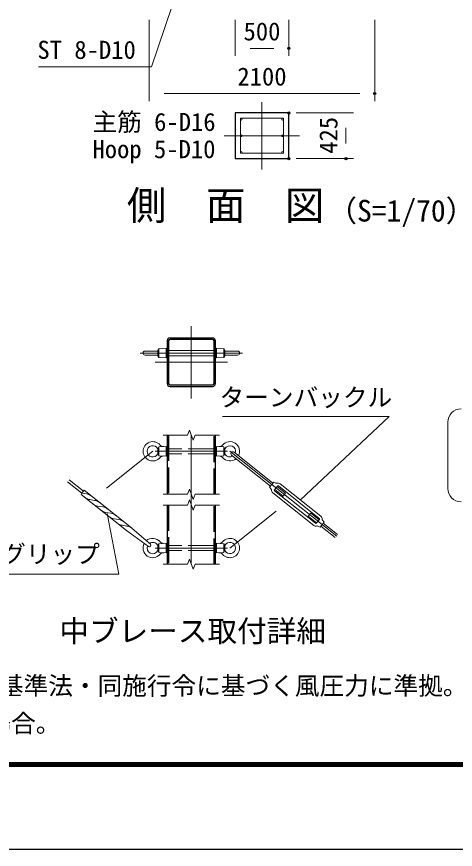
# Model space of a CAD drawing. Units: millimetres, scale not verified. Extents: x -14699 to 14701, y -10394 to 10396.
# Drawn here: x 3249 to 7332, y -10394 to -2645 of the extents above; entities that cross this region are included whole.
import ezdxf
from ezdxf.enums import TextEntityAlignment as Align

# ---------------------------------------------------------------- set-up
doc = ezdxf.new("R2010")
doc.units = ezdxf.units.MM
doc.header["$LTSCALE"] = 40
doc.header["$PDMODE"] = 32
doc.header["$PDSIZE"] = 20
doc.linetypes.add('DASHED', pattern=[7.5, 6, -1.5])
doc.linetypes.add('USER1', pattern=[50.8, 31.75, -6.35, 6.35, -6.35])
for name, color, linetype, lineweight in [('0-0_D-TTL-TXT', 7, 'Continuous', 13), ('0-1_D-STR1', 1, 'Continuous', 25), ('0-2_D-BMK', 2, 'USER1', 13), ('0-3_D-STR3', 3, 'Continuous', 13), ('0-5_D-STR-DIM', 7, 'Continuous', 13), ('0-8_D-STR-TXT', 7, 'Continuous', 13), ('0-B_D-STR4', 7, 'Continuous', 25), ('0-C_D-TTL', 7, 'Continuous', 25)]:
    doc.layers.add(name, color=color, linetype=linetype, lineweight=lineweight)
doc.layers.add('0-7_Defpoints', color=8, linetype='Continuous')
doc.styles.add('ＭＳ ゴシック', font='')
doc.styles.get('ＭＳ ゴシック').set_extended_font_data('MS Gothic')

msp = doc.modelspace()

# ---------------------------------------------------------------- linework, layer by layer
at = {"layer": '0-0_D-TTL-TXT', "color": 2}
msp.add_line((7261.39, -6419.29), (7261.39, -7036.03), dxfattribs=at)
for centre, start, end in [((7384.73, -6419.29), 90, 180), ((7384.73, -7036.03), 180, 270)]:
    msp.add_arc(centre, 123.35, start, end, dxfattribs=at)
at = {"layer": '0-1_D-STR1'}
for p, q in [((5072.69, -5636.63), (4676.69, -5636.63)), ((5072.69, -5650.13), (4676.69, -5650.13)), ((4649.69, -5663.63), (4649.69, -6059.63)), ((4663.19, -5663.63), (4663.19, -6059.63)), ((5086.19, -6059.63), (5086.19, -5663.63)), ((5099.69, -6059.63), (5099.69, -5663.63)), ((4676.69, -6073.13), (5072.69, -6073.13)), ((4676.69, -6086.63), (5072.69, -6086.63)), ((4649.69, -6540.29), (4649.69, -7090.29)), ((5099.69, -7090.29), (5099.69, -6540.29)), ((4649.69, -7190.29), (4649.69, -7740.29)), ((5099.69, -7740.29), (5099.69, -7190.29))]:
    msp.add_line(p, q, dxfattribs=at)
at = {"layer": '0-1_D-STR1', "linetype": 'DASHED'}
for p, q in [((4663.19, -6540.29), (4663.19, -7090.29)), ((5086.19, -7090.29), (5086.19, -6540.29)), ((4663.19, -7190.29), (4663.19, -7740.29)), ((5086.19, -7740.29), (5086.19, -7190.29))]:
    msp.add_line(p, q, dxfattribs=at)
at = {"layer": '0-1_D-STR1'}
for centre, radius, start, end in [((4676.69, -5663.63), 27, 90, 180), ((4676.69, -5663.63), 13.5, 90, 180), ((5072.69, -5663.63), 27, 0, 90), ((5072.69, -5663.63), 13.5, 0, 90), ((4676.69, -6059.63), 27, 180, 270), ((4676.69, -6059.63), 13.5, 180, 270), ((5072.69, -6059.63), 13.5, 270, 0), ((5072.69, -6059.63), 27, 270, 0)]:
    msp.add_arc(centre, radius, start, end, dxfattribs=at)
at = {"layer": '0-2_D-BMK'}
for p, q in [((5531.72, -3441.6), (5531.72, -4066.6)), ((5181.72, -3754.1), (5881.72, -3754.1)), ((4874.69, -6199.13), (4874.69, -5524.13)), ((4399.53, -5777.63), (5349.86, -5777.63)), ((5212.19, -5861.63), (4537.19, -5861.63)), ((4874.69, -7740.29), (4874.69, -6540.29)), ((4515.35, -6690.29), (4084.96, -7032.74)), ((4537.19, -6690.29), (5212.19, -6690.29)), ((5234.04, -6690.29), (6365.94, -7590.92)), ((5234.04, -7590.29), (5664.55, -7248)), ((4537.19, -7590.29), (5212.19, -7590.29))]:
    msp.add_line(p, q, dxfattribs=at)
at = {"layer": '0-3_D-STR3'}
for p, q in [((4641.35, -5731.25), (4641.35, -5821.25)), ((5108.04, -5731.25), (5108.04, -5821.25)), ((4562.04, -5757.5), (4444.1, -5757.5)), ((4562.04, -5795), (4444.1, -5795)), ((4562.04, -5752.25), (4562.04, -5800.25)), ((4572.35, -5816.75), (4562.04, -5800.25)), ((4572.35, -5735.75), (4572.35, -5816.75)), ((4649.69, -5752.25), (4641.35, -5752.25)), ((4649.69, -5800.25), (4641.35, -5800.25)), ((4663.19, -5752.25), (5086.19, -5752.25)), ((4663.19, -5800.25), (5086.19, -5800.25)), ((5099.69, -5752.25), (5108.04, -5752.25)), ((5099.69, -5800.25), (5108.04, -5800.25)), ((5177.04, -5735.75), (5177.04, -5816.75)), ((5177.04, -5816.75), (5187.35, -5800.25)), ((5187.35, -5752.25), (5187.35, -5800.25)), ((5187.35, -5757.5), (5305.29, -5757.5)), ((5187.35, -5795), (5305.29, -5795)), ((4641.35, -5821.25), (4572.35, -5816.75)), ((5108.04, -5821.25), (5177.04, -5816.75)), ((4572.35, -6649.79), (4562.04, -6666.29)), ((4641.35, -6645.29), (4572.35, -6649.79)), ((4572.35, -6730.79), (4572.35, -6649.79)), ((4641.35, -6645.29), (4641.35, -6735.29)), ((5108.04, -6645.29), (5108.04, -6735.29)), ((5177.04, -6649.79), (5177.04, -6730.79)), ((4562.04, -6666.29), (4562.04, -6714.29)), ((4572.35, -6730.79), (4562.04, -6714.29)), ((4641.35, -6735.29), (4572.35, -6730.79)), ((4641.35, -6666.29), (4649.69, -6666.29)), ((4641.35, -6714.29), (4649.69, -6714.29)), ((5099.69, -6666.29), (5108.04, -6666.29)), ((5099.69, -6714.29), (5108.04, -6714.29)), ((5108.04, -6735.29), (5177.04, -6730.79)), ((5177.04, -6730.79), (5187.35, -6714.29)), ((5187.35, -6666.29), (5187.35, -6714.29)), ((5249.83, -6725.86), (5611.34, -7013.51)), ((5272.24, -6697.69), (5633.76, -6985.34)), ((3737.19, -6955.8), (3870.72, -7062.04)), ((3722.25, -6974.58), (3855.77, -7080.82)), ((5603.87, -7022.9), (5641.23, -6975.95)), ((5603.87, -7022.9), (5619.06, -7041.4)), ((5641.23, -6975.95), (5662.67, -6986.59)), ((5648.45, -7048.79), (5676.47, -7013.57)), ((5673.67, -7017.09), (5751.14, -7078.73)), ((5684.9, -7012.61), (6065.2, -7315.21)), ((5700.78, -6992.66), (6081.08, -7295.26)), ((4271.52, -7426.96), (3848.97, -7090.74)), ((3899.97, -7086.67), (3856.52, -7080.17)), ((4301.41, -7389.39), (3878.85, -7053.18)), ((5633.53, -7077.17), (6013.84, -7379.77)), ((5649.41, -7057.22), (6029.71, -7359.82)), ((3975.09, -7146.44), (3929.83, -7139.67)), ((4050.21, -7206.21), (4004.95, -7199.44)), ((4125.33, -7265.99), (4080.07, -7259.22)), ((5963.48, -7293.69), (5985.89, -7265.52)), ((5985.89, -7265.52), (6063.36, -7327.16)), ((4200.45, -7325.76), (4155.19, -7318.99)), ((5963.48, -7293.69), (6040.95, -7355.33)), ((6038.14, -7358.86), (6066.16, -7323.64)), ((6103.27, -7358.92), (6234.61, -7463.42)), ((4275.57, -7385.53), (4230.32, -7378.76)), ((4271.52, -7426.96), (4476.42, -7576.58)), ((4301.41, -7389.39), (4493.24, -7555.45)), ((6073.38, -7396.48), (6051.95, -7385.83)), ((6080.85, -7387.09), (6212.19, -7491.59)), ((4572.35, -7549.79), (4562.04, -7566.29)), ((4562.04, -7566.29), (4562.04, -7614.29)), ((4641.35, -7545.29), (4572.35, -7549.79)), ((4572.35, -7630.79), (4572.35, -7549.79)), ((4641.35, -7545.29), (4641.35, -7635.29)), ((4641.35, -7566.29), (4649.69, -7566.29)), ((5099.69, -7566.29), (5108.04, -7566.29)), ((5108.04, -7545.29), (5108.04, -7635.29)), ((5108.04, -7545.29), (5177.04, -7549.79)), ((5177.04, -7549.79), (5177.04, -7630.79)), ((5177.04, -7549.79), (5187.35, -7566.29)), ((5187.35, -7566.29), (5187.35, -7614.29)), ((4572.35, -7630.79), (4562.04, -7614.29)), ((4641.35, -7635.29), (4572.35, -7630.79)), ((4641.35, -7614.29), (4649.69, -7614.29)), ((5099.69, -7614.29), (5108.04, -7614.29)), ((5108.04, -7635.29), (5177.04, -7630.79)), ((5177.04, -7630.79), (5187.35, -7614.29))]:
    msp.add_line(p, q, dxfattribs=at)
at = {"layer": '0-3_D-STR3', "linetype": 'DASHED'}
for p, q in [((5086.19, -6666.29), (4663.19, -6666.29)), ((5086.19, -6714.29), (4663.19, -6714.29)), ((5086.19, -7566.29), (4663.19, -7566.29)), ((5086.19, -7614.29), (4663.19, -7614.29))]:
    msp.add_line(p, q, dxfattribs=at)
at = {"layer": '0-3_D-STR3'}
msp.add_lwpolyline([(5331.72, -3591.6), (5331.72, -3916.6), (5731.72, -3916.6), (5731.72, -3591.6)], close=True, dxfattribs=at)
for points in [[(4641.35, -5731.25), (4572.35, -5735.75), (4562.04, -5752.25)], [(5108.04, -5731.25), (5177.04, -5735.75), (5187.35, -5752.25)], [(5108.04, -6645.29), (5177.04, -6649.79), (5187.35, -6666.29)], [(5651.25, -7045.26), (5728.72, -7106.9), (5751.14, -7078.73)], [(6073.38, -7396.48), (6110.74, -7349.53), (6095.55, -7331.03)]]:
    msp.add_lwpolyline(points, dxfattribs=at)
for centre in [(5339.72, -3599.6), (5723.72, -3599.6), (5339.72, -3754.1), (5723.72, -3754.1), (5339.72, -3908.6), (5723.72, -3908.6)]:
    msp.add_circle(centre, 8, dxfattribs=at)
for centre, radius, start, end in [((4444.1, -5776.25), 18.75, 90, 270), ((5305.29, -5776.25), 18.75, 270, 90), ((4515.35, -6690.29), 90, 40.33299, 319.66701), ((4515.35, -6690.29), 52.5, 27.20289, 332.79711), ((4615.97, -6604.86), 42, 220.33299, 273.7314), ((5133.42, -6604.86), 42, 266.2686, 319.66701), ((5234.04, -6690.29), 90, 333.02839, 139.66701), ((5234.04, -6690.29), 52.5, 341.54247, 152.79711), ((4615.97, -6775.73), 42, 86.2686, 139.66701), ((5133.42, -6775.73), 42, 40.33299, 93.7314), ((5234.04, -6690.29), 52.5, 207.20289, 301.44039), ((5261.04, -6711.77), 18, 51.49143, 231.49143), ((5234.04, -6690.29), 90, 220.33299, 309.95447), ((5609.79, -7049.01), 12, 355.37255, 39.39218), ((5653.15, -7052.52), 31.5, 175.37255, 231.49143), ((5653.15, -7052.52), 6, 141.49143, 231.49143), ((5668, -6975.85), 12, 243.59068, 287.61032), ((5681.16, -7017.31), 31.5, 51.49143, 107.61032), ((5681.16, -7017.31), 6, 51.49143, 141.49143), ((4128.69, -7282.63), 339.21, 137.43473, 145.54859), ((3943.15, -7050.66), 90, 231.49173, 261.49182), ((3886.65, -7175.68), 90, 49.121, 81.49181), ((4018.27, -7110.44), 90, 231.49173, 261.49182), ((3961.77, -7235.45), 90, 49.121, 81.49181), ((4036.89, -7295.22), 90, 49.11991, 81.49181), ((4093.39, -7170.21), 90, 231.49054, 261.49036), ((4112.01, -7354.99), 90, 49.12006, 81.49181), ((4168.51, -7229.98), 90, 231.49173, 261.49182), ((4243.63, -7289.75), 90, 231.49173, 261.49182), ((4187.13, -7414.77), 90, 49.121, 81.49181), ((6033.45, -7355.12), 6, 231.49143, 321.49143), ((6061.47, -7319.91), 6, 321.49143, 51.49143), ((6061.47, -7319.91), 31.5, 355.37255, 51.49143), ((6104.83, -7323.42), 12, 175.37255, 219.39218), ((4262.26, -7474.54), 90, 49.11991, 81.49037), ((6033.45, -7355.12), 31.5, 231.49143, 287.61032), ((6046.61, -7396.58), 12, 63.59068, 107.61032), ((4515.35, -7590.29), 90, 40.33299, 131.53741), ((5234.04, -7590.29), 90, 220.33299, 139.66701), ((4515.35, -7590.29), 90, 151.44538, 319.66701), ((4515.35, -7590.29), 52.5, 156.93654, 332.79711), ((4484.83, -7566.01), 13.5, 231.48971, 51.48971), ((4515.35, -7590.29), 52.5, 27.20289, 126.04626), ((4615.97, -7504.86), 42, 220.33299, 273.7314), ((5133.42, -7504.86), 42, 266.2686, 319.66701), ((5234.04, -7590.29), 52.5, 207.20289, 152.79711), ((4615.97, -7675.73), 42, 86.2686, 139.66701), ((5133.42, -7675.73), 42, 40.33299, 93.7314)]:
    msp.add_arc(centre, radius, start, end, dxfattribs=at)
at = {"layer": '0-5_D-STR-DIM'}
for p, q in [((4481.72, -2675.46), (4481.72, -3430.81)), ((5281.72, -2675.46), (5281.72, -3010.81)), ((5781.72, -2675.46), (5781.72, -3010.81)), ((6581.72, -2675.46), (6581.72, -3430.81)), ((5421.72, -2940.81), (5641.72, -2940.81)), ((4621.72, -3360.81), (6441.72, -3360.81)), ((5851.72, -3541.6), (6383.82, -3541.6)), ((6313.82, -3681.6), (6313.82, -3826.6)), ((5851.72, -3966.6), (6383.82, -3966.6)), ((4857.38, -6492.72), (4840.06, -6540.29)), ((4892.01, -6587.87), (4857.38, -6492.72)), ((4612.19, -6540.29), (4840.06, -6540.29)), ((4909.32, -6540.29), (4892.01, -6587.87)), ((4909.32, -6540.29), (5137.19, -6540.29)), ((4857.38, -7042.72), (4840.06, -7090.29)), ((4892.01, -7137.87), (4857.38, -7042.72)), ((4612.19, -7090.29), (4840.06, -7090.29)), ((4909.32, -7090.29), (4892.01, -7137.87)), ((4909.32, -7090.29), (5137.19, -7090.29)), ((4612.19, -7190.29), (4840.06, -7190.29)), ((4857.38, -7142.72), (4840.06, -7190.29)), ((4892.01, -7237.87), (4857.38, -7142.72)), ((4909.32, -7190.29), (4892.01, -7237.87)), ((4909.32, -7190.29), (5137.19, -7190.29)), ((4612.19, -7740.29), (4840.06, -7740.29)), ((4857.38, -7692.72), (4840.06, -7740.29)), ((4892.01, -7787.87), (4857.38, -7692.72)), ((4909.32, -7740.29), (4892.01, -7787.87)), ((4909.32, -7740.29), (5137.19, -7740.29))]:
    msp.add_line(p, q, dxfattribs=at)
at = {"layer": '0-7_Defpoints'}
for p in [(5781.72, -2940.81), (6581.72, -3360.81), (5781.72, -3541.6), (5781.72, -3966.6), (6313.82, -3966.6)]:
    msp.add_point(p, dxfattribs=at)
at = {"layer": '0-8_D-STR-TXT'}
for points in [[(3451.08, -3113.37), (4503.96, -3113.37), (4826.08, -2157.36)], [(5164.91, -6366), (6716.49, -6366), (5892.38, -7142.59)], [(2655.61, -7832.16), (4200.97, -7832.16), (4090.63, -7270.19)]]:
    msp.add_lwpolyline(points, dxfattribs=at)
at = {"layer": '0-B_D-STR4'}
msp.add_lwpolyline([(5281.72, -3541.6), (5281.72, -3966.6), (5781.72, -3966.6), (5781.72, -3541.6)], close=True, dxfattribs=at)
at = {"layer": '0-C_D-TTL', "color": 2}
msp.add_lwpolyline([(-14698.88, 10395.79), (14701.12, 10395.79), (14701.12, -10394.21), (-14698.88, -10394.21)], close=True, dxfattribs=at)
at = {"layer": '0-C_D-TTL'}
for points in [[(-13753.88, 9625.79), (13756.12, 9625.79), (13756.12, -9624.21), (-13753.88, -9624.21)], [(-13745.13, 9617.04), (13747.37, 9617.04), (13747.37, -9615.46), (-13745.13, -9615.46)], [(-13736.38, 9608.29), (13738.62, 9608.29), (13738.62, -9606.71), (-13736.38, -9606.71)], [(-13727.63, 9599.54), (13729.87, 9599.54), (13729.87, -9597.96), (-13727.63, -9597.96)], [(-13718.88, 9590.79), (13721.12, 9590.79), (13721.12, -9589.21), (-13718.88, -9589.21)]]:
    msp.add_lwpolyline(points, close=True, dxfattribs=at)

# ---------------------------------------------------------------- texts
at = {"layer": '0-0_D-TTL-TXT', "style": 'ＭＳ ゴシック'}
for s, height, p in [('側\u3000面\u3000図', 269.5, (4275.25, -4617.31)), ('（S=1/70）', 202.1, (6141.35, -4612.88)), ('中ブレース取付詳細', 202.1, (3646.67, -8524.32)), ('（設計条件）風荷重：昭和57年改正 建築基準法・同施行令に基づく風圧力に準拠。', 168.3, (-1162.45, -9006.82)), ('（基礎条件）長期許容地耐力49kN/㎡ の場合。', 168.3, (-1162.45, -9356.82))]:
    msp.add_text(s, height=height, dxfattribs=at).set_placement(p, align=Align.BOTTOM_LEFT)
at = {"layer": '0-5_D-STR-DIM', "style": 'ＭＳ ゴシック'}
for s, p in [('500', (5360.65, -2917.19)), ('2100', (5303.34, -3337.19))]:
    msp.add_text(s, height=168.3, dxfattribs=at).set_placement(p, align=Align.BOTTOM_LEFT)
msp.add_text('425', height=168.3, rotation=90, dxfattribs=at).set_placement((6285.57, -3921.57), align=Align.BOTTOM_LEFT)
at = {"layer": '0-8_D-STR-TXT', "style": 'ＭＳ ゴシック'}
for s, p in [('ST 8-D10', (3442.2, -3088.86)), ('主筋 6-D16', (3954.72, -3759.84)), ('Hoop 5-D10', (3954.72, -4013.01)), ('ターンバックル', (5137.37, -6322.4)), ('巻付グリップ', (2645.83, -7781.45))]:
    msp.add_text(s, height=168.3, dxfattribs=at).set_placement(p, align=Align.BOTTOM_LEFT)

doc.saveas('drawing.dxf')
